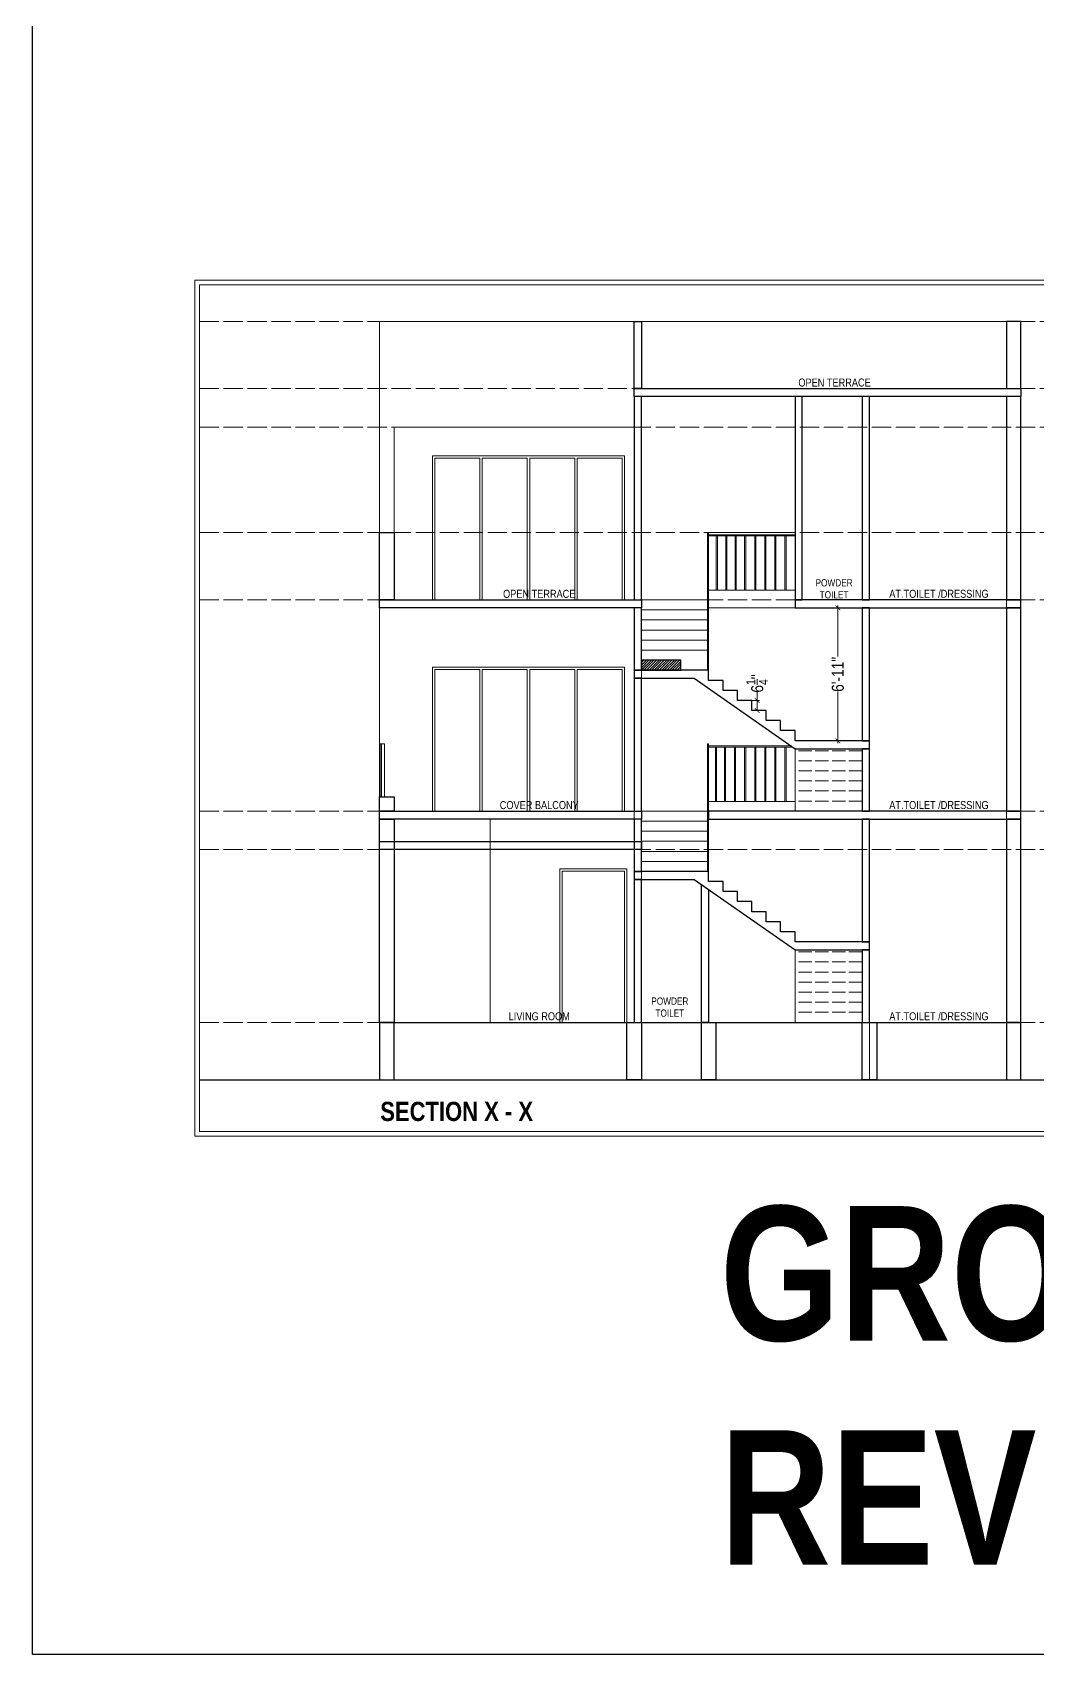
# Model space of a CAD drawing. Header units: millimetres. Extents: x 56222 to 162971, y -175692 to -121287.
# Drawn here: x 154711 to 155339, y -174656 to -173642 of the extents above; entities that cross this region are included whole.
import ezdxf

# ---------------------------------------------------------------- set-up
doc = ezdxf.new("R2010")
doc.units = ezdxf.units.MM
doc.header["$MEASUREMENT"] = 0
doc.header["$PDMODE"] = 35
doc.linetypes.add('ACAD_ISO02W100', pattern=[15, 12, -3])
doc.layers.get('Defpoints').update_dxf_attribs({"color": 220})
for name, color, linetype, lineweight in [('@~LEVEL GRID LINE', 43, 'ACAD_ISO02W100', 9), ('ELEVATION ( SPIRAL STAIR )', 250, 'Continuous', 9), ('SECTION', 7, 'Continuous', 9), ('SECTION ( D~W~RaiL )', 250, 'Continuous', 18), ('SECTION ( PLine )', 251, 'Continuous', 30), ('SECTION ( SLAB PLine )', 104, 'Continuous', 30), ('X_SHEET', 7, 'Continuous', 9)]:
    doc.layers.add(name, color=color, linetype=linetype, lineweight=lineweight)
doc.layers.add('SECTION ( Text )', color=250, linetype='Continuous')
doc.styles.add("Cn_BT_0'-0", font='swissc.ttf')
doc.styles.add('Cn_BT_7½', font='swissc.ttf', dxfattribs={"height": 7.5})
doc.styles.add('KATHA', font='swissc.ttf')
doc.dimstyles.new('Cn_BT_7½', dxfattribs={"dimtxt": 9, "dimasz": 3, "dimexe": 1.5, "dimexo": 0, "dimgap": 0.09, "dimtad": 0, "dimdec": 3, "dimzin": 3, "dimdsep": 46, "dimlunit": 4, "dimtxsty": 'Cn_BT_7½', "dimblk": 'ARCHTICK', "dimcen": 0.09, "dimdle": 1.5, "dimclrd": 251, "dimclre": 251, "dimclrt": 14, "dimadec": 0, "dimazin": 0, "dimtfac": 0.75, "dimtdec": 3, "dimtofl": 0, "dimtmove": 0, "dimatfit": 3, "dimfxl": 0, "dimtolj": 1, "dimtzin": 0, "dimlwd": 15, "dimlwe": 15, "dimarcsym": 0})

# ---------------------------------------------------------------- blocks, each defined once
blk = doc.blocks.new('_ArchTick')
at = {"color": 0, "linetype": 'ByBlock', "const_width": 0.15}
blk.add_lwpolyline([(-0.5, -0.5), (0.5, 0.5)], dxfattribs=at)
blk = doc.blocks.new('*D259')
at = {"layer": 'Defpoints', "color": 0, "transparency": 16777216}
for p in [(155208.8, -174001.8), (155208.8, -174084.8), (155214.4, -174084.8)]:
    blk.add_point(p, dxfattribs=at)
at = {"layer": 'SECTION', "color": 251, "lineweight": 15, "transparency": 16777216}
for p, q in [((155208.8, -174001.8), (155215.9, -174001.8)), ((155214.4, -174000.3), (155214.4, -174032.2)), ((155214.4, -174086.3), (155214.4, -174054.3)), ((155208.8, -174084.8), (155215.9, -174084.8))]:
    blk.add_line(p, q, dxfattribs=at)
at = {"layer": 'SECTION', "color": 251, "lineweight": 15, "transparency": 16777216, "xscale": 3, "yscale": 3, "zscale": 3}
for p, rotation in [((155214.4, -174001.8), 90), ((155214.4, -174084.8), 270)]:
    blk.add_blockref('_ArchTick', p, dxfattribs=dict(at, rotation=rotation))
at = {"layer": 'SECTION', "color": 14, "transparency": 16777216, "insert": (155214.4, -174043.3), "char_height": 7.5, "attachment_point": 5, "rotation": 90, "style": 'Cn_BT_7½'}
blk.add_mtext('\\A1;6\'-11"', dxfattribs=at)
blk = doc.blocks.new('*D258')
at = {"layer": 'Defpoints', "color": 0, "transparency": 16777216}
for p in [(155160.6, -174059.6), (155160.6, -174065.9), (155164, -174065.9)]:
    blk.add_point(p, dxfattribs=at)
at = {"layer": 'SECTION', "color": 251, "lineweight": 15, "transparency": 16777216}
for p, q in [((155164, -174059.6), (155164, -174054.4)), ((155160.6, -174059.6), (155165.5, -174059.6)), ((155160.6, -174065.9), (155165.5, -174065.9)), ((155164, -174065.9), (155164, -174058.1))]:
    blk.add_line(p, q, dxfattribs=at)
at = {"layer": 'SECTION', "color": 251, "lineweight": 15, "transparency": 16777216, "xscale": 3, "yscale": 3, "zscale": 3}
for p, rotation in [((155164, -174059.6), 90), ((155164, -174065.9), 270)]:
    blk.add_blockref('_ArchTick', p, dxfattribs=dict(at, rotation=rotation))
at = {"layer": 'SECTION', "color": 14, "transparency": 16777216, "insert": (155164, -174049), "char_height": 7.5, "attachment_point": 5, "rotation": 90, "style": 'Cn_BT_7½'}
blk.add_mtext('\\A1;6{\\H0.750000x;\\S1/4;}"', dxfattribs=at)

msp = doc.modelspace()

# ---------------------------------------------------------------- hatches: boundary and pattern name
at = {"layer": 'SECTION'}
h = msp.add_hatch(dxfattribs=at)
h.set_pattern_fill('ANSI31', color=256, scale=9, style=0)
h.set_pattern_definition([(45, (155091.6484, -174040.7512), (-0.795495, 0.795495), [])])
h.paths.add_polyline_path([(155116.30409, -174040.75125), (155116.30409, -174034.46553), (155091.64842, -174034.46553), (155091.64842, -174040.75125)])

# ---------------------------------------------------------------- linework, layer by layer
at = {"layer": '@~LEVEL GRID LINE'}
for p, q in [((154815.65682, -173822.75125), (155479.83202, -173822.75125)), ((154815.65682, -173864.75125), (155479.83202, -173864.75125)), ((154815.65682, -173888.75125), (155479.83202, -173888.75125)), ((154815.65682, -173954.75125), (155479.83202, -173954.75125)), ((154815.65682, -173996.75125), (155479.83202, -173996.75125)), ((154815.65682, -174128.75125), (155479.83202, -174128.75125)), ((154815.65682, -174152.75125), (155479.83202, -174152.75125)), ((154815.65682, -174260.75125), (155479.83202, -174260.75125))]:
    msp.add_line(p, q, dxfattribs=at)
at = {"layer": 'ELEVATION ( SPIRAL STAIR )', "color": 5}
msp.add_line((154928.15296, -174152.75125), (155087.14842, -174152.75125), dxfattribs=at)
at = {"layer": 'SECTION'}
for p, q in [((154928.15296, -174133.75125), (154928.15296, -173822.75125)), ((154928.15296, -173822.75125), (155328.64842, -173822.75125)), ((155087.14842, -173996.75125), (155087.14842, -173822.75125)), ((155091.64842, -173864.75125), (155091.64842, -173822.75125)), ((155319.64842, -173864.75125), (155319.64842, -173822.75125)), ((155328.64842, -174296.75125), (155328.64842, -173822.75125)), ((155091.64842, -174133.75125), (155091.64842, -173869.75125)), ((155187.64842, -174001.75125), (155187.64842, -173869.75125)), ((155192.14842, -173996.75125), (155192.14842, -173869.75125)), ((155229.64842, -173996.75125), (155229.64842, -173869.75125)), ((155234.14842, -173996.75125), (155234.14842, -173869.75125)), ((155319.64842, -174296.75125), (155319.64842, -173869.75125)), ((155132.94842, -173954.75125), (155187.64842, -173954.75125)), ((155133.64842, -174040.75125), (155133.64842, -173954.75125)), ((155132.94842, -173990.75125), (155187.64842, -173990.75125)), ((155087.14842, -174260.75125), (155087.14842, -174001.75125)), ((155133.64842, -173996.75125), (155091.64842, -173996.75125)), ((155133.64842, -174003.03696), (155091.64842, -174003.03696)), ((155229.64842, -174001.75125), (155133.64842, -174001.75125)), ((155229.64842, -174084.75125), (155229.64842, -174001.75125)), ((155234.14842, -174128.75125), (155234.14842, -174001.75125)), ((155133.64842, -174009.32268), (155091.64842, -174009.32268)), ((155133.64842, -174015.60839), (155091.64842, -174015.60839)), ((155133.64842, -174021.8941), (155091.64842, -174021.8941)), ((155133.64842, -174028.17982), (155091.64842, -174028.17982)), ((155091.64842, -174185.32268), (155091.64842, -174058.32268)), ((155133.64842, -174166.46553), (155133.64842, -174086.75125)), ((155186.16014, -174088.71181), (155185.15787, -174088.01181)), ((155187.64842, -174128.75125), (155187.64842, -174089.75125)), ((155229.64842, -174128.75125), (155229.64842, -174089.75125)), ((155132.94842, -174122.75125), (155187.64842, -174122.75125)), ((154928.15296, -174128.75125), (155091.64842, -174128.75125)), ((154928.15296, -174133.75125), (154928.15296, -174128.75125)), ((154928.15296, -174296.75125), (154928.15296, -174133.75125)), ((154928.15296, -174133.75125), (155091.64842, -174133.75125)), ((154937.15296, -174296.75125), (154937.15296, -174133.75125)), ((154997.15296, -174260.75125), (154997.15296, -174133.75125)), ((155133.64842, -174128.75125), (155091.64842, -174128.75125)), ((155133.64842, -174135.03696), (155091.64842, -174135.03696)), ((155133.64842, -174128.75125), (155328.64842, -174128.75125)), ((155133.64842, -174133.75125), (155328.64842, -174133.75125)), ((155229.64842, -174210.46553), (155229.64842, -174133.75125)), ((155234.14842, -174296.75125), (155234.14842, -174133.75125)), ((155133.64842, -174141.32268), (155091.64842, -174141.32268)), ((155133.64842, -174147.60839), (155091.64842, -174147.60839)), ((155133.64842, -174153.8941), (155091.64842, -174153.8941)), ((155133.64842, -174160.17982), (155091.64842, -174160.17982)), ((155091.64842, -174260.75125), (155091.64842, -174190.32268)), ((155187.64842, -174260.75125), (155187.64842, -174215.46553)), ((155229.64842, -174296.75125), (155229.64842, -174215.46553)), ((154928.15296, -174260.75125), (155328.64842, -174260.75125)), ((154815.65682, -174296.75125), (155479.83202, -174296.75125))]:
    msp.add_line(p, q, dxfattribs=at)
at = {"layer": 'SECTION', "color": 6, "linetype": 'ACAD_ISO02W100', "ltscale": 0.7}
for p, q in [((155229.64842, -174091.03696), (155187.64842, -174091.03696)), ((155229.64842, -174097.32268), (155187.64842, -174097.32268)), ((155229.64842, -174103.60839), (155187.64842, -174103.60839)), ((155229.64842, -174109.8941), (155187.64842, -174109.8941)), ((155229.64842, -174116.17982), (155187.64842, -174116.17982)), ((155229.64842, -174122.46553), (155187.64842, -174122.46553)), ((155229.64842, -174216.75125), (155187.64842, -174216.75125)), ((155229.64842, -174223.03696), (155187.64842, -174223.03696)), ((155229.64842, -174229.32268), (155187.64842, -174229.32268)), ((155229.64842, -174235.60839), (155187.64842, -174235.60839)), ((155229.64842, -174241.8941), (155187.64842, -174241.8941)), ((155229.64842, -174248.17982), (155187.64842, -174248.17982)), ((155229.64842, -174254.46553), (155187.64842, -174254.46553))]:
    msp.add_line(p, q, dxfattribs=at)
at = {"layer": 'SECTION'}
for points in [[(155087.14842, -173864.75125), (155328.64842, -173864.75125), (155328.64842, -173869.75125), (155087.14842, -173869.75125)], [(154937.15296, -173996.75125), (154937.15296, -173888.75125), (155087.14842, -173888.75125), (155087.14842, -173996.75125)], [(155133.64842, -173954.75125), (155132.94842, -173954.75125), (155132.94842, -174040.75125), (155133.64842, -174040.75125)], [(155187.64842, -173956.01181), (155187.64842, -173956.71181), (155133.64842, -173956.71181), (155133.64842, -173956.01181)], [(155139.17659, -173990.75125), (155138.47659, -173990.75125), (155138.47659, -173956.71181), (155139.17659, -173956.71181)], [(155145.02997, -173990.75125), (155144.32997, -173990.75125), (155144.32997, -173956.71181), (155145.02997, -173956.71181)], [(155150.9392, -173990.75125), (155150.2392, -173990.75125), (155150.2392, -173956.71181), (155150.9392, -173956.71181)], [(155156.84842, -173990.75125), (155156.14842, -173990.75125), (155156.14842, -173956.71181), (155156.84842, -173956.71181)], [(155163.14842, -173990.75125), (155162.44842, -173990.75125), (155162.44842, -173956.71181), (155163.14842, -173956.71181)], [(155169.44842, -173990.75125), (155168.74842, -173990.75125), (155168.74842, -173956.71181), (155169.44842, -173956.71181)], [(155175.74842, -173990.75125), (155175.04842, -173990.75125), (155175.04842, -173956.71181), (155175.74842, -173956.71181)], [(155182.04842, -173990.75125), (155181.34842, -173990.75125), (155181.34842, -173956.71181), (155182.04842, -173956.71181)], [(154928.15296, -173996.75125), (155091.64842, -173996.75125), (155091.64842, -174001.75125), (154928.15296, -174001.75125)], [(155187.64842, -174001.75125), (155328.64842, -174001.75125), (155328.64842, -173996.75125), (155187.64842, -173996.75125)], [(155234.14842, -174089.75125), (155234.14842, -174084.75125), (155187.64842, -174084.75125), (155187.64842, -174078.46553), (155178.64842, -174078.46553), (155178.64842, -174072.17982), (155169.64842, -174072.17982), (155169.64842, -174065.8941), (155160.64842, -174065.8941), (155160.64842, -174059.60839), (155151.64842, -174059.60839), (155151.64842, -174053.32268), (155142.64842, -174053.32268), (155142.64842, -174047.03696), (155133.64842, -174047.03696), (155133.64842, -174040.75125), (155087.14842, -174040.75125), (155087.14842, -174045.75125), (155124.64842, -174045.75125), (155187.64842, -174089.75125)], [(155133.64842, -174086.75125), (155132.94842, -174086.75125), (155132.94842, -174166.46553), (155133.64842, -174166.46553)], [(155185.15787, -174088.01181), (155186.16014, -174088.71181), (155133.64842, -174088.71181), (155133.64842, -174088.01181)], [(155138.67194, -174122.75125), (155137.97194, -174122.75125), (155137.97194, -174088.71181), (155138.67194, -174088.71181)], [(155144.24842, -174122.75125), (155143.54842, -174122.75125), (155143.54842, -174088.71181), (155144.24842, -174088.71181)], [(155150.54842, -174122.75125), (155149.84842, -174122.75125), (155149.84842, -174088.71181), (155150.54842, -174088.71181)], [(155156.84842, -174122.75125), (155156.14842, -174122.75125), (155156.14842, -174088.71181), (155156.84842, -174088.71181)], [(155163.14842, -174122.75125), (155162.44842, -174122.75125), (155162.44842, -174088.71181), (155163.14842, -174088.71181)], [(155169.44842, -174122.75125), (155168.74842, -174122.75125), (155168.74842, -174088.71181), (155169.44842, -174088.71181)], [(155175.74842, -174122.75125), (155175.04842, -174122.75125), (155175.04842, -174088.71181), (155175.74842, -174088.71181)], [(155182.04842, -174122.75125), (155181.34842, -174122.75125), (155181.34842, -174088.71181), (155182.04842, -174088.71181)], [(155234.14842, -174215.46553), (155234.14842, -174210.46553), (155187.64842, -174210.46553), (155187.64842, -174204.17982), (155178.64842, -174204.17982), (155178.64842, -174197.8941), (155169.64842, -174197.8941), (155169.64842, -174191.60839), (155160.64842, -174191.60839), (155160.64842, -174185.32268), (155151.64842, -174185.32268), (155151.64842, -174179.03696), (155142.64842, -174179.03696), (155142.64842, -174172.75125), (155133.64842, -174172.75125), (155133.64842, -174166.46553), (155087.14842, -174166.46553), (155087.14842, -174171.46553), (155124.64842, -174171.46553), (155187.64842, -174215.46553)]]:
    msp.add_lwpolyline(points, close=True, dxfattribs=at)
for points in [[(154928.15296, -173996.75125), (154928.15296, -173954.75125), (154937.15296, -173954.75125), (154937.15296, -173996.75125)], [(154928.15296, -174128.75125), (154928.15296, -174119.75125), (154937.15296, -174119.75125), (154937.15296, -174128.75125)]]:
    msp.add_lwpolyline(points, dxfattribs=at)
at = {"layer": 'SECTION ( D~W~RaiL )'}
for points in [[(154961.14842, -173996.75125), (154961.14842, -173906.75125), (155081.14842, -173906.75125), (155081.14842, -173996.75125), (154961.14842, -173996.75125)], [(154961.14842, -174128.75125), (154961.14842, -174038.75125), (155081.14842, -174038.75125), (155081.14842, -174128.75125), (154961.14842, -174128.75125)], [(155040.65296, -174260.75125), (155040.65296, -174164.75125), (155082.65296, -174164.75125), (155082.65296, -174260.75125)], [(155042.15296, -174260.75125), (155042.15296, -174166.25125), (155081.15296, -174166.25125), (155081.15296, -174260.75125)]]:
    msp.add_lwpolyline(points, dxfattribs=at)
for points in [[(154962.64842, -173996.75125), (154990.77342, -173996.75125), (154990.77342, -173908.25125), (154962.64842, -173908.25125)], [(154992.27342, -173996.75125), (155020.39842, -173996.75125), (155020.39842, -173908.25125), (154992.27342, -173908.25125)], [(155021.89842, -173996.75125), (155050.02342, -173996.75125), (155050.02342, -173908.25125), (155021.89842, -173908.25125)], [(155051.52342, -173996.75125), (155079.64842, -173996.75125), (155079.64842, -173908.25125), (155051.52342, -173908.25125)], [(154962.64842, -174128.75125), (154990.77342, -174128.75125), (154990.77342, -174040.25125), (154962.64842, -174040.25125)], [(154992.27342, -174128.75125), (155020.39842, -174128.75125), (155020.39842, -174040.25125), (154992.27342, -174040.25125)], [(155021.89842, -174128.75125), (155050.02342, -174128.75125), (155050.02342, -174040.25125), (155021.89842, -174040.25125)], [(155051.52342, -174128.75125), (155079.64842, -174128.75125), (155079.64842, -174040.25125), (155051.52342, -174040.25125)], [(154928.15296, -174119.75125), (154928.15296, -174086.75125), (154931.15296, -174086.75125), (154931.15296, -174119.75125), (154929.24281, -174119.75125), (154929.24281, -174086.75125), (154931.15296, -174086.75125), (154931.15296, -174119.75125), (154928.85296, -174119.75125), (154928.85296, -174086.75125), (154931.15296, -174086.75125), (154931.15296, -174119.75125), (154928.15296, -174119.75125)]]:
    msp.add_lwpolyline(points, close=True, dxfattribs=at)
at = {"layer": 'SECTION ( PLine )'}
msp.add_line((154928.15296, -174260.75125), (155328.64842, -174260.75125), dxfattribs=at)
for points in [[(155087.14842, -173822.75125), (155091.64842, -173822.75125), (155091.64842, -173864.75125), (155087.14842, -173864.75125)], [(155319.64842, -173864.75125), (155328.64842, -173864.75125), (155328.64842, -173822.75125), (155319.64842, -173822.75125)], [(155087.14842, -173996.75125), (155091.64842, -173996.75125), (155091.64842, -173869.75125), (155087.14842, -173869.75125)], [(155187.64842, -173996.75125), (155192.14842, -173996.75125), (155192.14842, -173869.75125), (155187.64842, -173869.75125)], [(155229.64842, -173996.75125), (155234.14842, -173996.75125), (155234.14842, -173869.75125), (155229.64842, -173869.75125)], [(155319.64842, -173996.75125), (155328.64842, -173996.75125), (155328.64842, -173869.75125), (155319.64842, -173869.75125)], [(154928.15296, -173954.75125), (154937.15296, -173954.75125), (154937.15296, -173996.75125), (154928.15296, -173996.75125)], [(155087.14842, -174040.75125), (155091.64842, -174040.75125), (155091.64842, -174001.75125), (155087.14842, -174001.75125)], [(155229.64842, -174084.75125), (155234.14842, -174084.75125), (155234.14842, -174001.75125), (155229.64842, -174001.75125)], [(155319.64842, -174128.75125), (155328.64842, -174128.75125), (155328.64842, -174001.75125), (155319.64842, -174001.75125)], [(155116.30409, -174040.75125), (155116.30409, -174034.46553), (155091.64842, -174034.46553), (155091.64842, -174040.75125)], [(155087.14842, -174128.75125), (155091.64842, -174128.75125), (155091.64842, -174045.75125), (155087.14842, -174045.75125)], [(155229.64842, -174128.75125), (155234.14842, -174128.75125), (155234.14842, -174089.75125), (155229.64842, -174089.75125)], [(155229.64842, -174128.75125), (155234.14842, -174128.75125), (155234.14842, -174089.75125), (155229.64842, -174089.75125)], [(154928.15296, -174119.75125), (154937.15296, -174119.75125), (154937.15296, -174128.75125), (154928.15296, -174128.75125)], [(154937.15296, -174260.75125), (154928.15296, -174260.75125), (154928.15296, -174133.75125), (154937.15296, -174133.75125)], [(155087.14842, -174166.46553), (155091.64842, -174166.46553), (155091.64842, -174133.75125), (155087.14842, -174133.75125)], [(155229.64842, -174210.46553), (155234.14842, -174210.46553), (155234.14842, -174133.75125), (155229.64842, -174133.75125)], [(155319.64842, -174260.75125), (155328.64842, -174260.75125), (155328.64842, -174133.75125), (155319.64842, -174133.75125)], [(155087.14842, -174260.75125), (155091.64842, -174260.75125), (155091.64842, -174171.46553), (155087.14842, -174171.46553)], [(155133.64842, -174260.75125), (155129.14842, -174260.75125), (155129.14842, -174174.60839), (155133.64842, -174177.75125)], [(155229.64842, -174260.75125), (155234.14842, -174260.75125), (155234.14842, -174215.46553), (155229.64842, -174215.46553)], [(154928.15296, -174296.75125), (154937.15296, -174296.75125), (154937.15296, -174260.75125), (154928.15296, -174260.75125)], [(155091.64842, -174296.75125), (155082.64842, -174296.75125), (155082.64842, -174260.75125), (155091.64842, -174260.75125)], [(155138.14842, -174296.75125), (155129.14842, -174296.75125), (155129.14842, -174260.75125), (155138.14842, -174260.75125)], [(155238.64842, -174296.75125), (155229.64842, -174296.75125), (155229.64842, -174260.75125), (155238.64842, -174260.75125)], [(155319.64842, -174296.75125), (155328.64842, -174296.75125), (155328.64842, -174260.75125), (155319.64842, -174260.75125)]]:
    msp.add_lwpolyline(points, close=True, dxfattribs=at)
msp.add_lwpolyline([(154815.65682, -174296.75125), (155479.83196, -174296.75125)], dxfattribs=at)
at = {"layer": 'SECTION ( SLAB PLine )', "color": 1}
for points in [[(155087.14842, -173864.75125), (155328.64842, -173864.75125), (155328.64842, -173869.75125), (155087.14842, -173869.75125)], [(154928.15296, -173996.75125), (155091.64842, -173996.75125), (155091.64842, -174001.75125), (154928.15296, -174001.75125)], [(155187.64842, -174001.75125), (155328.64842, -174001.75125), (155328.64842, -173996.75125), (155187.64842, -173996.75125)], [(155234.14842, -174089.75125), (155234.14842, -174084.75125), (155187.64842, -174084.75125), (155187.64842, -174078.46553), (155178.64842, -174078.46553), (155178.64842, -174072.17982), (155169.64842, -174072.17982), (155169.64842, -174065.8941), (155160.64842, -174065.8941), (155160.64842, -174059.60839), (155151.64842, -174059.60839), (155151.64842, -174053.32268), (155142.64842, -174053.32268), (155142.64842, -174047.03696), (155133.64842, -174047.03696), (155133.64842, -174040.75125), (155087.14842, -174040.75125), (155087.14842, -174045.75125), (155124.64842, -174045.75125), (155187.64842, -174089.75125)], [(154928.15296, -174128.75125), (155091.64842, -174128.75125), (155091.64842, -174133.75125), (154928.15296, -174133.75125)], [(155133.64842, -174133.75125), (155328.64842, -174133.75125), (155328.64842, -174128.75125), (155133.64842, -174128.75125)], [(154928.15296, -174147.75125), (155091.64842, -174147.75125), (155091.64842, -174152.75125), (154928.15296, -174152.75125)], [(155234.14842, -174215.46553), (155234.14842, -174210.46553), (155187.64842, -174210.46553), (155187.64842, -174204.17982), (155178.64842, -174204.17982), (155178.64842, -174197.8941), (155169.64842, -174197.8941), (155169.64842, -174191.60839), (155160.64842, -174191.60839), (155160.64842, -174185.32268), (155151.64842, -174185.32268), (155151.64842, -174179.03696), (155142.64842, -174179.03696), (155142.64842, -174172.75125), (155133.64842, -174172.75125), (155133.64842, -174166.46553), (155087.14842, -174166.46553), (155087.14842, -174171.46553), (155124.64842, -174171.46553), (155187.64842, -174215.46553)]]:
    msp.add_lwpolyline(points, close=True, dxfattribs=at)
at = {"layer": 'X_SHEET', "color": 1, "lineweight": 30}
msp.add_lwpolyline([(154711.25874, -172132.95107), (157705.48342, -172132.95107), (157705.48342, -174655.79245), (154711.25874, -174655.79245)], close=True, dxfattribs=at)
at = {"layer": 'X_SHEET'}
for points in [[(155579.80518, -174331.9085), (154812.65682, -174331.9085), (154812.65682, -173796.97569), (155579.80518, -173796.97569)], [(154815.65682, -174328.9085), (155479.83202, -174328.9085), (155479.83202, -173799.97569), (154815.65682, -173799.97569)]]:
    msp.add_lwpolyline(points, close=True, dxfattribs=at)

# ---------------------------------------------------------------- texts
at = {"layer": 'SECTION ( Text )', "attachment_point": 5, "style": 'KATHA'}
for s, insert, char_height in [('OPEN TERRACE', (155212.32324, -173860.98399), 5), ('POWDER \\PTOILET', (155212.04344, -173989.87349), 4.5), ('OPEN TERRACE', (155027.85268, -173993.01655), 5), ('AT.TOILET /DRESSING', (155277.54822, -173992.98399), 5), ('COVER BALCONY', (155027.85268, -174125.01655), 5), ('AT.TOILET /DRESSING', (155277.54822, -174124.98399), 5), ('POWDER \\PTOILET', (155109.44386, -174251.24523), 4.5), ('LIVING ROOM', (155027.85268, -174256.98399), 5), ('AT.TOILET /DRESSING', (155277.54822, -174256.98399), 5)]:
    msp.add_mtext(s, dxfattribs=dict(at, insert=insert, char_height=char_height))
at = {"layer": 'X_SHEET', "ltscale": 0.25, "insert": (154928.52406, -174310.39171), "char_height": 12, "attachment_point": 1, "style": "Cn_BT_0'-0"}
msp.add_mtext('{\\fSwis721 Cn BT|b1|i0|c0|p34;\\C29;SECTION X - X}', dxfattribs=at)
at = {"layer": 'X_SHEET', "color": 5, "insert": (155140.71074, -174375.59904), "char_height": 84, "attachment_point": 1, "style": "Cn_BT_0'-0"}
msp.add_mtext('{\\fSwis721 Cn BT|b1|i0|c0|p34;GROUND FLOOR ( WORKING DRG. ) ( G.F. - F.F. - S.F. )\\PREVISE FIRST FLOOR ( JUL~09~2025 )}', dxfattribs=at)

# ---------------------------------------------------------------- dimensions: what is measured, and where the dimension line sits
at = {"layer": 'SECTION', "color": 5}
dim = msp.add_linear_dim(base=(155214.35261, -174084.75125), p1=(155208.81355, -174001.75125), p2=(155208.81355, -174084.75125), angle=90, dimstyle='Cn_BT_7½', dxfattribs=at)
dim.commit()
dim.dimension.update_dxf_attribs({"geometry": '*D259', "text_midpoint": (155214.35261, -174043.25125)})
dim = msp.add_linear_dim(base=(155163.96802, -174065.8941), p1=(155160.64842, -174059.60839), p2=(155160.64842, -174065.8941), angle=90, dimstyle='Cn_BT_7½', dxfattribs=at)
dim.commit()
dim.dimension.update_dxf_attribs({"geometry": '*D258', "text_midpoint": (155163.96802, -174049.00788), "dimtype": 160})

doc.saveas('drawing.dxf')
